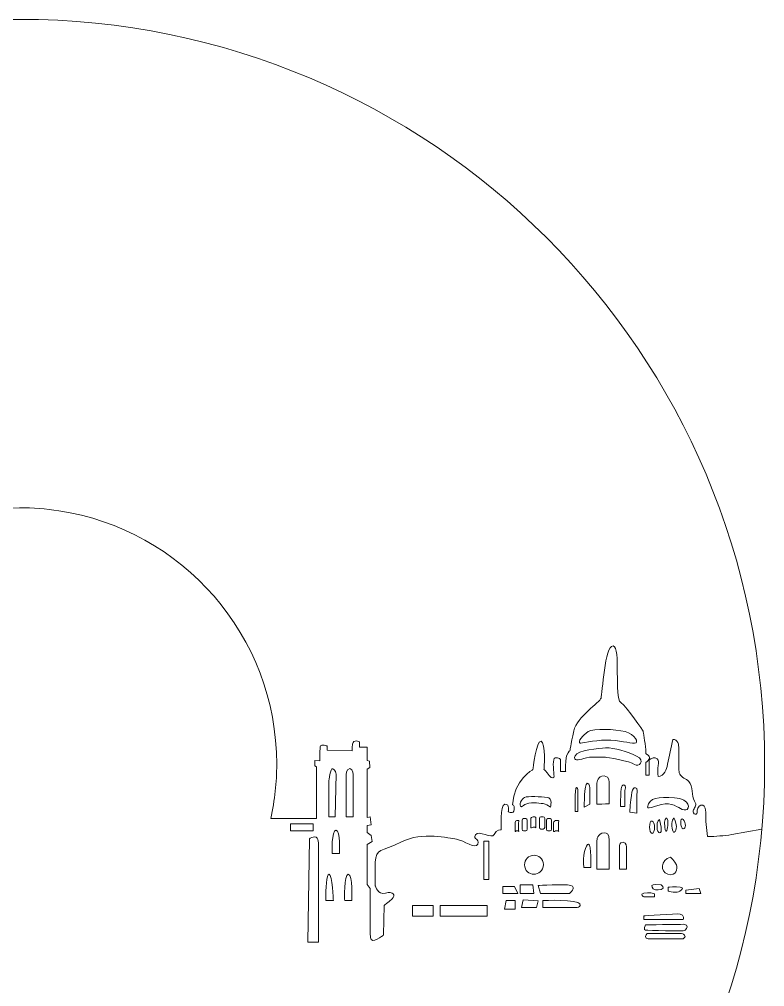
# Model space of a CAD drawing. Header units: millimetres. Extents: x 257 to 559, y -142 to 160.
# Drawn here: x 407.6 to 558.6, y -36.5 to 159.6 of the extents above; entities that cross this region are included whole.
import ezdxf

# ---------------------------------------------------------------- set-up
doc = ezdxf.new("R2010")
doc.units = ezdxf.units.MM
doc.header["$MEASUREMENT"] = 0
doc.layers.add('layer 1', color=7, linetype='Continuous')

msp = doc.modelspace()

# ---------------------------------------------------------------- linework, layer by layer
at = {"layer": 'layer 1', "color": 30, "lineweight": 20}
msp.add_ellipse((407.5945, 8.5706), major_axis=(0, 151.0001), ratio=0.99999934, dxfattribs=at)
at = {"layer": 'layer 1', "color": 250, "lineweight": 20}
msp.add_open_spline([(355.9065, 2.8414), (355.7004, 4.7228), (355.5945, 6.6344), (355.5945, 8.5707), (355.5945, 8.5707), (355.5945, 37.2895), (378.8757, 60.5707), (407.5945, 60.5707), (407.5945, 60.5707), (410.3112, 60.5707), (412.9793, 60.3623), (415.5836, 59.9608)], degree=3, knots=[0, 0, 0, 0, 0.25, 0.25, 0.25, 0.25, 0.5, 0.5, 0.5, 0.5, 1, 1, 1, 1], dxfattribs=at)
at = {"layer": 'layer 1', "color": 250, "lineweight": 9}
for points, knots in [([(551.9616, -5.6855), (550.3075, -5.9382), (548.7203, -6.0726), (547.0411, -6.0796), (547.0411, -6.0796), (546.7836, -4.4565), (546.6531, -2.8129), (546.6566, -1.1686), (546.6566, -1.1686), (546.6601, -0.6045), (546.5755, 0.1045), (546.0392, 0.2739), (546.0392, 0.2739), (545.4889, 0.4503), (544.9738, -0.1777), (544.9421, -0.7562), (544.9421, -0.7562), (544.928, -1.042), (544.9421, -1.4018), (544.6881, -1.5285), (544.6881, -1.5285), (544.427, -1.6558), (544.1166, -1.3736), (544.0954, -1.084), (544.0954, -1.084), (544.0778, -0.795), (544.2436, -0.5269), (544.3953, -0.28), (544.3953, -0.28), (544.5435, -0.0292), (544.6916, 0.2527), (544.6352, 0.5385), (544.6352, 0.5385), (544.5964, 0.729), (544.4729, 0.8877), (544.3741, 1.057), (544.3741, 1.057), (543.6509, 2.2745), (544.1872, 4.0451), (543.2205, 5.0755), (543.2205, 5.0755), (542.6737, 5.6573), (541.7495, 5.8658), (541.3967, 6.5784), (541.3967, 6.5784), (541.2379, 6.9061), (541.2309, 7.2875), (541.2273, 7.6508), (541.2273, 7.6508), (541.2168, 9.0016), (541.2062, 10.3563), (541.1956, 11.7078), (541.1956, 11.7078), (541.1921, 12.1311), (541.185, 12.5721), (541.0051, 12.9527), (541.0051, 12.9527), (540.8217, 13.3372), (540.4124, 13.648), (539.9962, 13.5736), (539.9962, 13.5736), (539.6363, 11.8979), (539.2765, 10.2257), (538.9167, 8.5536), (538.9167, 8.5536), (538.8002, 8.0036), (538.6803, 7.4459), (538.3875, 6.9661), (538.3875, 6.9661), (538.0982, 6.4831), (537.6078, 6.0912), (537.0469, 6.07), (537.0469, 6.07), (536.934, 6.8179), (536.9305, 7.5799), (537.0293, 8.3278), (537.0293, 8.3278), (537.0928, 8.8009), (537.1662, 9.3579), (536.8169, 9.6793), (536.8169, 9.6793), (536.383, 10.074), (535.5497, 9.7777), (535.197, 9.4673), (535.197, 9.4673), (535.197, 9.4673), (535.197, 6.3692), (535.197, 6.3692), (535.197, 6.3692), (535.197, 6.3692), (534.4914, 6.3692), (534.4914, 6.3692), (534.4914, 6.3692), (534.4914, 6.3692), (534.4914, 8.9205), (534.4914, 8.9205), (534.4914, 8.9205), (534.4914, 8.9205), (534.9243, 9.1674), (535.1395, 9.5064), (535.1395, 9.5064), (535.3017, 9.7604), (535.3561, 10.0635), (535.035, 10.3527), (535.035, 10.3527), (534.2801, 11.0336), (534.6597, 10.127), (534.508, 11.5592), (534.508, 11.5592), (534.3598, 12.995), (533.9838, 15.2599), (533.9838, 15.2599), (533.9838, 15.2599), (533.9838, 15.2599), (530.8867, 20.0898), (529.4544, 21.0701), (529.4544, 21.0701), (528.0222, 22.0509), (529.5289, 32.3167), (527.8708, 32.5425), (527.8708, 32.5425), (526.2092, 32.7686), (525.6804, 22.8062), (525.4547, 21.9768), (525.4547, 21.9768), (525.2289, 21.1446), (520.551, 18.202), (519.9443, 15.334), (519.9443, 15.334), (519.341, 12.4659), (519.1152, 11.2597), (519.1152, 11.2597), (519.1152, 11.2597), (519.1152, 11.2597), (518.4344, 10.9786), (518.2862, 9.2429), (518.2862, 9.2429), (518.1345, 7.5072), (518.2862, 7.0747), (518.2862, 7.0747), (518.2862, 7.0747), (518.2862, 7.0747), (517.2053, 7.0747), (517.2053, 7.0747), (517.2053, 7.0747), (517.2053, 7.0747), (517.2053, 9.5978), (517.2053, 9.5978), (517.2053, 9.5978), (517.2053, 9.5978), (516.0842, 10.3527), (515.8584, 9.4461), (515.8584, 9.4461), (515.6326, 8.543), (515.9399, 6.0527), (515.9399, 6.0527), (515.9399, 6.0527), (515.9399, 6.0527), (515.5292, 5.3715), (514.9225, 6.2782), (514.9225, 6.2782), (514.3189, 7.1813), (513.8878, 7.4847), (513.8878, 7.4847), (513.8878, 7.4847), (513.8878, 7.4847), (514.2755, 12.9425), (513.2948, 13.2314), (513.2948, 13.2314), (512.314, 13.5242), (511.6385, 7.4847), (511.6385, 7.4847), (511.6385, 7.4847), (511.6385, 7.4847), (507.7921, 5.3715), (507.4887, 0.3166), (507.4887, 0.3166), (507.4887, 0.3166), (507.9449, 0.542), (507.8673, -0.5904), (507.8673, -0.5904), (507.7932, -1.7225), (506.6615, -1.042), (506.6615, -1.042), (506.6615, -1.042), (506.6615, -1.042), (507.0393, 0.542), (505.981, 0.4644), (505.981, 0.4644), (504.9262, 0.3903), (505.2299, -4.7426), (505.2299, -4.7426), (505.2299, -4.7426), (505.2299, -4.7426), (504.1716, -4.5909), (503.7941, -5.6493), (503.7941, -5.6493), (503.4166, -6.7041), (500.6226, -4.665), (500.0194, -5.7233), (500.0194, -5.7233), (499.4161, -6.7781), (500.926, -6.4007), (500.4745, -7.6103), (500.4745, -7.6103), (500.0194, -8.8172), (497.6805, -6.8558), (496.1706, -6.63), (496.1706, -6.63), (494.6607, -6.4007), (489.2279, -5.0425), (485.0016, -7.1556), (485.0016, -7.1556), (480.7753, -9.2688), (479.8687, -8.3656), (479.717, -11.3075), (479.717, -11.3075), (479.5688, -14.25), (479.717, -16.0633), (479.717, -16.0633), (479.717, -16.0633), (479.717, -16.0633), (480.1721, -18.0243), (481.7561, -17.5728), (481.7561, -17.5728), (483.34, -17.1181), (483.9433, -17.9503), (483.1143, -18.7056), (483.1143, -18.7056), (482.2852, -19.4605), (481.5303, -20.0634), (481.5303, -20.0634), (481.5303, -20.0634), (481.5303, -20.0634), (481.3786, -26.0257), (481.3786, -26.0257), (481.3786, -26.0257), (481.3786, -26.0257), (478.888, -28.1388), (478.7363, -26.5549), (478.7363, -26.5549), (478.5846, -24.9674), (478.6933, -16.5924), (478.6933, -16.5924), (478.6933, -16.5924), (478.6933, -16.5924), (478.047, -15.8375), (478.047, -15.8375), (478.047, -15.8375), (478.047, -15.8375), (478.047, -7.6848), (478.047, -7.6848), (478.047, -7.6848), (478.047, -7.6848), (479.0707, -7.0812), (479.0707, -7.0812), (479.0707, -7.0812), (479.0707, -7.0812), (478.8975, -5.875), (478.8975, -5.875), (478.8975, -5.875), (478.8975, -5.875), (478.047, -5.2718), (478.047, -5.2718), (478.047, -5.2718), (478.047, -5.2718), (478.047, -3.8356), (478.047, -3.8356), (478.047, -3.8356), (478.047, -3.8356), (478.8449, -3.6843), (478.8449, -3.6843), (478.8449, -3.6843), (478.8449, -3.6843), (478.6717, -2.1003), (478.6717, -2.1003), (478.6717, -2.1003), (478.6717, -2.1003), (478.047, -2.2517), (478.047, -2.2517), (478.047, -2.2517), (478.047, -2.2517), (478.047, 7.5591), (478.047, 7.5591), (478.047, 7.5591), (478.047, 7.5591), (478.6192, 7.9362), (478.6192, 7.9362), (478.6192, 7.9362), (478.6192, 7.9362), (478.52, 9.2207), (478.52, 9.2207), (478.52, 9.2207), (478.52, 9.2207), (478.047, 9.2979), (478.047, 9.2979), (478.047, 9.2979), (478.047, 9.2979), (478.047, 12.0143), (478.047, 12.0143), (478.047, 12.0143), (478.047, 12.0143), (476.5413, 12.0037), (476.5413, 12.0037), (476.5413, 12.0037), (476.5413, 12.0037), (476.4817, 13.1083), (476.4817, 13.1083), (476.4817, 13.1083), (476.4817, 13.1083), (475.2297, 13.7398), (475.1238, 12.6246), (475.1238, 12.6246), (475.0145, 11.5067), (474.9961, 11.2668), (474.9961, 11.2668), (474.9961, 11.2668), (474.9961, 11.2668), (469.9331, 11.4534), (469.9331, 11.4534), (469.9331, 11.4534), (469.9331, 11.4534), (469.9331, 12.286), (469.9331, 12.286), (469.9331, 12.286), (469.9331, 12.286), (468.7749, 12.6246), (468.6126, 12.3287), (468.6126, 12.3287), (468.4539, 12.032), (468.4475, 9.2485), (468.4475, 9.2485), (468.4475, 9.2485), (468.4475, 9.2485), (467.4636, 9.3018), (467.4636, 9.3018), (467.4636, 9.3018), (467.4636, 9.3018), (467.4636, 8.229), (467.4636, 8.229), (467.4636, 8.229), (467.4636, 8.229), (467.8164, 8.0597), (467.8164, 8.0597), (467.8164, 8.0597), (467.8164, 8.0597), (467.8164, 3.5159), (467.8164, 3.5159), (467.8164, 3.5159), (467.8164, 3.5159), (467.8164, -2.4503), (467.8164, -2.4503), (467.8164, -2.4503), (467.8164, -2.4503), (458.5574, -2.4503), (458.5574, -2.4503), (458.5574, -2.4503), (459.33, 1.4303), (459.7392, 4.7697), (459.7392, 8.5726), (459.7392, 8.5726), (459.7392, 34.6248), (440.58, 56.1812), (415.5836, 59.9608)], [0, 0, 0, 0, 0.01086957, 0.01086957, 0.01086957, 0.01086957, 0.02173913, 0.02173913, 0.02173913, 0.02173913, 0.0326087, 0.0326087, 0.0326087, 0.0326087, 0.04347826, 0.04347826, 0.04347826, 0.04347826, 0.05434783, 0.05434783, 0.05434783, 0.05434783, 0.06521739, 0.06521739, 0.06521739, 0.06521739, 0.07608696, 0.07608696, 0.07608696, 0.07608696, 0.08695652, 0.08695652, 0.08695652, 0.08695652, 0.09782609, 0.09782609, 0.09782609, 0.09782609, 0.10869565, 0.10869565, 0.10869565, 0.10869565, 0.11956522, 0.11956522, 0.11956522, 0.11956522, 0.13043478, 0.13043478, 0.13043478, 0.13043478, 0.14130435, 0.14130435, 0.14130435, 0.14130435, 0.15217391, 0.15217391, 0.15217391, 0.15217391, 0.16304348, 0.16304348, 0.16304348, 0.16304348, 0.17391304, 0.17391304, 0.17391304, 0.17391304, 0.18478261, 0.18478261, 0.18478261, 0.18478261, 0.19565217, 0.19565217, 0.19565217, 0.19565217, 0.20652174, 0.20652174, 0.20652174, 0.20652174, 0.2173913, 0.2173913, 0.2173913, 0.2173913, 0.22826087, 0.22826087, 0.22826087, 0.22826087, 0.23913043, 0.23913043, 0.23913043, 0.23913043, 0.25, 0.25, 0.25, 0.25, 0.26086957, 0.26086957, 0.26086957, 0.26086957, 0.27173913, 0.27173913, 0.27173913, 0.27173913, 0.2826087, 0.2826087, 0.2826087, 0.2826087, 0.29347826, 0.29347826, 0.29347826, 0.29347826, 0.30434783, 0.30434783, 0.30434783, 0.30434783, 0.31521739, 0.31521739, 0.31521739, 0.31521739, 0.32608696, 0.32608696, 0.32608696, 0.32608696, 0.33695652, 0.33695652, 0.33695652, 0.33695652, 0.34782609, 0.34782609, 0.34782609, 0.34782609, 0.35869565, 0.35869565, 0.35869565, 0.35869565, 0.36956522, 0.36956522, 0.36956522, 0.36956522, 0.38043478, 0.38043478, 0.38043478, 0.38043478, 0.39130435, 0.39130435, 0.39130435, 0.39130435, 0.40217391, 0.40217391, 0.40217391, 0.40217391, 0.41304348, 0.41304348, 0.41304348, 0.41304348, 0.42391304, 0.42391304, 0.42391304, 0.42391304, 0.43478261, 0.43478261, 0.43478261, 0.43478261, 0.44565217, 0.44565217, 0.44565217, 0.44565217, 0.45652174, 0.45652174, 0.45652174, 0.45652174, 0.4673913, 0.4673913, 0.4673913, 0.4673913, 0.47826087, 0.47826087, 0.47826087, 0.47826087, 0.48913043, 0.48913043, 0.48913043, 0.48913043, 0.5, 0.5, 0.5, 0.5, 0.51086957, 0.51086957, 0.51086957, 0.51086957, 0.52173913, 0.52173913, 0.52173913, 0.52173913, 0.5326087, 0.5326087, 0.5326087, 0.5326087, 0.54347826, 0.54347826, 0.54347826, 0.54347826, 0.55434783, 0.55434783, 0.55434783, 0.55434783, 0.56521739, 0.56521739, 0.56521739, 0.56521739, 0.57608696, 0.57608696, 0.57608696, 0.57608696, 0.58695652, 0.58695652, 0.58695652, 0.58695652, 0.59782609, 0.59782609, 0.59782609, 0.59782609, 0.60869565, 0.60869565, 0.60869565, 0.60869565, 0.61956522, 0.61956522, 0.61956522, 0.61956522, 0.63043478, 0.63043478, 0.63043478, 0.63043478, 0.64130435, 0.64130435, 0.64130435, 0.64130435, 0.65217391, 0.65217391, 0.65217391, 0.65217391, 0.66304348, 0.66304348, 0.66304348, 0.66304348, 0.67391304, 0.67391304, 0.67391304, 0.67391304, 0.68478261, 0.68478261, 0.68478261, 0.68478261, 0.69565217, 0.69565217, 0.69565217, 0.69565217, 0.70652174, 0.70652174, 0.70652174, 0.70652174, 0.7173913, 0.7173913, 0.7173913, 0.7173913, 0.72826087, 0.72826087, 0.72826087, 0.72826087, 0.73913043, 0.73913043, 0.73913043, 0.73913043, 0.75, 0.75, 0.75, 0.75, 0.76086957, 0.76086957, 0.76086957, 0.76086957, 0.77173913, 0.77173913, 0.77173913, 0.77173913, 0.7826087, 0.7826087, 0.7826087, 0.7826087, 0.79347826, 0.79347826, 0.79347826, 0.79347826, 0.80434783, 0.80434783, 0.80434783, 0.80434783, 0.81521739, 0.81521739, 0.81521739, 0.81521739, 0.82608696, 0.82608696, 0.82608696, 0.82608696, 0.83695652, 0.83695652, 0.83695652, 0.83695652, 0.84782609, 0.84782609, 0.84782609, 0.84782609, 0.85869565, 0.85869565, 0.85869565, 0.85869565, 0.86956522, 0.86956522, 0.86956522, 0.86956522, 0.88043478, 0.88043478, 0.88043478, 0.88043478, 0.89130435, 0.89130435, 0.89130435, 0.89130435, 0.90217391, 0.90217391, 0.90217391, 0.90217391, 0.91304348, 0.91304348, 0.91304348, 0.91304348, 0.92391304, 0.92391304, 0.92391304, 0.92391304, 0.93478261, 0.93478261, 0.93478261, 0.93478261, 0.94565217, 0.94565217, 0.94565217, 0.94565217, 0.95652174, 0.95652174, 0.95652174, 0.95652174, 0.9673913, 0.9673913, 0.9673913, 0.9673913, 0.97826087, 0.97826087, 0.97826087, 0.97826087, 1, 1, 1, 1]), ([(522.8512, 15.1752), (523.9695, 15.8808), (528.3192, 15.7044), (530.3195, 15.1752), (530.3195, 15.1752), (532.3162, 14.646), (533.2581, 12.8822), (532.2597, 12.8222), (532.2597, 12.8222), (531.2578, 12.7626), (529.0847, 13.5277), (526.4953, 13.4681), (526.4953, 13.4681), (523.9095, 13.4113), (521.2037, 12.8222), (521.2037, 12.8222), (521.2037, 12.8222), (520.6181, 13.1153), (521.7328, 14.4697), (522.8512, 15.1752)], [0, 0, 0, 0, 0.16666667, 0.16666667, 0.16666667, 0.16666667, 0.33333333, 0.33333333, 0.33333333, 0.33333333, 0.5, 0.5, 0.5, 0.5, 0.66666667, 0.66666667, 0.66666667, 0.66666667, 1, 1, 1, 1]), ([(532.2597, 8.5187), (531.4342, 9.2172), (526.3789, 10), (526.3789, 10), (526.3789, 10), (526.3789, 10), (523.0875, 10.1764), (521.9692, 9.764), (521.9692, 9.764), (520.8509, 9.3544), (519.7361, 9.178), (520.2053, 10.2931), (520.2053, 10.2931), (520.6745, 11.4111), (525.0278, 11.8062), (526.3789, 11.8806), (526.3789, 11.8806), (528.1499, 11.979), (530.7887, 11.1183), (532.6619, 10.2049), (532.6619, 10.2049), (534.5352, 9.2874), (533.0817, 7.8237), (532.2597, 8.5187)], [0, 0, 0, 0, 0.14285714, 0.14285714, 0.14285714, 0.14285714, 0.28571429, 0.28571429, 0.28571429, 0.28571429, 0.42857143, 0.42857143, 0.42857143, 0.42857143, 0.57142857, 0.57142857, 0.57142857, 0.57142857, 0.71428571, 0.71428571, 0.71428571, 0.71428571, 1, 1, 1, 1]), ([(470.2859, 5.1493), (470.2859, 5.1493), (470.597, 7.8833), (471.0803, 7.6646), (471.0803, 7.6646), (471.5636, 7.4423), (471.7862, 6.6394), (471.7862, 6.6394), (471.7862, 6.6394), (471.7862, 6.6394), (471.6102, -2.0975), (471.6102, -2.0975), (471.6102, -2.0975), (471.6102, -2.0975), (470.2859, -2.0975), (470.2859, -2.0975), (470.2859, -2.0975), (470.2859, -2.0975), (470.2859, 5.1493), (470.2859, 5.1493)], [0, 0, 0, 0, 0.16666667, 0.16666667, 0.16666667, 0.16666667, 0.33333333, 0.33333333, 0.33333333, 0.33333333, 0.5, 0.5, 0.5, 0.5, 0.66666667, 0.66666667, 0.66666667, 0.66666667, 1, 1, 1, 1]), ([(474.5192, 7.6752), (475.3341, 7.6752), (475.2247, 6.2958), (475.2247, 6.2958), (475.2247, 6.2958), (475.2247, 6.2958), (475.2247, -2.0975), (475.2247, -2.0975), (475.2247, -2.0975), (475.2247, -2.0975), (473.8136, -2.0975), (473.8136, -2.0975), (473.8136, -2.0975), (473.8136, -2.0975), (473.8136, 6.2958), (473.8136, 6.2958), (473.8136, 6.2958), (473.8136, 6.2958), (473.7043, 7.6752), (474.5192, 7.6752)], [0, 0, 0, 0, 0.16666667, 0.16666667, 0.16666667, 0.16666667, 0.33333333, 0.33333333, 0.33333333, 0.33333333, 0.5, 0.5, 0.5, 0.5, 0.66666667, 0.66666667, 0.66666667, 0.66666667, 1, 1, 1, 1]), ([(527.0831, 4.7083), (527.0831, 4.7083), (527.0831, 0.5706), (527.0831, 0.5706), (527.0831, 0.5706), (527.0831, 0.5706), (526.0247, 0.4573), (524.6136, 0.5035), (524.6136, 0.5035), (524.6136, 0.5035), (524.6136, 4.4758), (524.6136, 4.4758), (524.6136, 4.4758), (524.6136, 5.0329), (524.7971, 6.1935), (526.053, 6.1935), (526.053, 6.1935), (527.3053, 6.1935), (527.0831, 4.7083), (527.0831, 4.7083)], [0, 0, 0, 0, 0.16666667, 0.16666667, 0.16666667, 0.16666667, 0.33333333, 0.33333333, 0.33333333, 0.33333333, 0.5, 0.5, 0.5, 0.5, 0.66666667, 0.66666667, 0.66666667, 0.66666667, 1, 1, 1, 1]), ([(523.2025, 0.493), (523.2025, 0.493), (522.032, -0.1389), (522.032, -0.1389), (522.032, -0.1389), (522.032, -0.1389), (522.0528, 4.7048), (522.6173, 4.7048), (522.6173, 4.7048), (523.1817, 4.7048), (523.2025, 3.65), (523.2025, 3.65), (523.2025, 3.65), (523.2025, 3.65), (523.2025, 0.493), (523.2025, 0.493)], [0, 0, 0, 0, 0.2, 0.2, 0.2, 0.2, 0.4, 0.4, 0.4, 0.4, 0.6, 0.6, 0.6, 0.6, 1, 1, 1, 1]), ([(529.3775, 0.0192), (529.4693, 3.547), (529.4791, 4.371), (530.0824, 4.371), (530.0824, 4.371), (530.6856, 4.371), (530.2581, 3.2972), (530.2581, 3.2972), (530.2581, 3.2972), (530.2581, 3.2972), (530.2581, 0.0192), (530.2581, 0.0192), (530.2581, 0.0192), (530.2581, 0.0192), (529.3775, 0.0192), (529.3775, 0.0192)], [0, 0, 0, 0, 0.2, 0.2, 0.2, 0.2, 0.4, 0.4, 0.4, 0.4, 0.6, 0.6, 0.6, 0.6, 1, 1, 1, 1]), ([(509.9536, 1.8508), (510.5463, 2.1507), (513.305, 1.9672), (514.515, 1.8508), (514.515, 1.8508), (515.7215, 1.7347), (515.21, -0.1389), (515.21, -0.1389), (515.21, -0.1389), (514.1905, 0.7325), (513.3544, 0.6196), (511.8621, 0.7575), (511.8621, 0.7575), (510.3699, 0.8983), (509.3292, -0.0542), (509.3292, -0.0542), (509.3292, -0.0542), (508.6483, 0.2492), (509.3574, 1.5478), (509.9536, 1.8508)], [0, 0, 0, 0, 0.16666667, 0.16666667, 0.16666667, 0.16666667, 0.33333333, 0.33333333, 0.33333333, 0.33333333, 0.5, 0.5, 0.5, 0.5, 0.66666667, 0.66666667, 0.66666667, 0.66666667, 1, 1, 1, 1]), ([(520.2053, -1.0392), (520.2053, -1.0392), (520.0494, 3.8137), (520.4692, 3.8525), (520.4692, 3.8525), (520.889, 3.8913), (520.7331, 2.9444), (520.7331, 2.9444), (520.7331, 2.9444), (520.7331, 2.9444), (520.7331, -1.0392), (520.7331, -1.0392), (520.7331, -1.0392), (520.7331, -1.0392), (520.2053, -1.0392), (520.2053, -1.0392)], [0, 0, 0, 0, 0.2, 0.2, 0.2, 0.2, 0.4, 0.4, 0.4, 0.4, 0.6, 0.6, 0.6, 0.6, 1, 1, 1, 1]), ([(532.7275, 2.5916), (532.7275, 2.5916), (532.7275, -1.3313), (532.7275, -1.3313), (532.7275, -1.3313), (532.7275, -1.3313), (531.2783, -1.1549), (531.2783, -1.1549), (531.2783, -1.1549), (531.5429, 3.0185), (531.8071, 3.8158), (532.3963, 3.8158), (532.3963, 3.8158), (532.9854, 3.8158), (532.7275, 2.5916), (532.7275, 2.5916)], [0, 0, 0, 0, 0.2, 0.2, 0.2, 0.2, 0.4, 0.4, 0.4, 0.4, 0.6, 0.6, 0.6, 0.6, 1, 1, 1, 1]), ([(540.3137, 1.7697), (543.6051, 1.5333), (543.5486, -0.5834), (542.6067, -0.6998), (542.6067, -0.6998), (541.6648, -0.8194), (540.9028, 0.3585), (539.1389, 0.5349), (539.1389, 0.5349), (537.375, 0.7113), (534.6974, -0.8091), (534.8456, -0.1138), (534.8456, -0.1138), (535.2583, 1.8265), (537.0222, 2.0028), (540.3137, 1.7697)], [0, 0, 0, 0, 0.2, 0.2, 0.2, 0.2, 0.4, 0.4, 0.4, 0.4, 0.6, 0.6, 0.6, 0.6, 1, 1, 1, 1]), ([(542.0775, -4.5235), (541.4884, -4.5235), (541.3861, -1.9486), (542.0775, -2.6401), (542.0775, -2.6401), (542.7231, -3.2888), (542.6667, -4.5235), (542.0775, -4.5235)], [0, 0, 0, 0, 0.33333333, 0.33333333, 0.33333333, 0.33333333, 1, 1, 1, 1]), ([(462.5247, -3.5086), (462.5247, -3.5086), (467.1109, -3.5086), (467.1109, -3.5086), (467.1109, -3.5086), (467.1109, -3.5086), (467.1109, -4.9197), (467.1109, -4.9197), (467.1109, -4.9197), (467.1109, -4.9197), (462.5247, -4.9197), (462.5247, -4.9197), (462.5247, -4.9197), (462.5247, -4.9197), (462.5247, -3.5086), (462.5247, -3.5086)], [0, 0, 0, 0, 0.2, 0.2, 0.2, 0.2, 0.4, 0.4, 0.4, 0.4, 0.6, 0.6, 0.6, 0.6, 1, 1, 1, 1]), ([(508.7386, -5.0213), (508.7386, -5.1871), (508.9164, -4.9197), (508.7506, -4.9197), (508.7506, -4.9197), (508.7506, -4.9197), (508.359, -4.9197), (508.359, -4.9197), (508.359, -4.9197), (508.1932, -4.9197), (508.0331, -5.1871), (508.0331, -5.0213), (508.0331, -5.0213), (508.0331, -5.0213), (508.0331, -3.2257), (508.0331, -3.2257), (508.0331, -3.2257), (508.0331, -3.0634), (508.1932, -2.803), (508.359, -2.803), (508.359, -2.803), (508.359, -2.803), (508.7506, -2.803), (508.7506, -2.803), (508.7506, -2.803), (508.9164, -2.803), (508.7386, -3.0634), (508.7386, -3.2257), (508.7386, -3.2257), (508.7386, -3.2257), (508.7386, -5.0213), (508.7386, -5.0213)], [0, 0, 0, 0, 0.11111111, 0.11111111, 0.11111111, 0.11111111, 0.22222222, 0.22222222, 0.22222222, 0.22222222, 0.33333333, 0.33333333, 0.33333333, 0.33333333, 0.44444444, 0.44444444, 0.44444444, 0.44444444, 0.55555556, 0.55555556, 0.55555556, 0.55555556, 0.66666667, 0.66666667, 0.66666667, 0.66666667, 0.77777778, 0.77777778, 0.77777778, 0.77777778, 1, 1, 1, 1]), ([(510.5025, -4.6199), (510.5025, -4.7853), (510.3681, -4.9197), (510.2027, -4.9197), (510.2027, -4.9197), (510.2027, -4.9197), (509.744, -4.9197), (509.744, -4.9197), (509.744, -4.9197), (509.5786, -4.9197), (509.4442, -4.7853), (509.4442, -4.6199), (509.4442, -4.6199), (509.4442, -4.6199), (509.4442, -2.7501), (509.4442, -2.7501), (509.4442, -2.7501), (509.4442, -2.5847), (509.5786, -2.4503), (509.744, -2.4503), (509.744, -2.4503), (509.744, -2.4503), (510.2027, -2.4503), (510.2027, -2.4503), (510.2027, -2.4503), (510.3681, -2.4503), (510.5025, -2.5847), (510.5025, -2.7501), (510.5025, -2.7501), (510.5025, -2.7501), (510.5025, -4.6199), (510.5025, -4.6199)], [0, 0, 0, 0, 0.11111111, 0.11111111, 0.11111111, 0.11111111, 0.22222222, 0.22222222, 0.22222222, 0.22222222, 0.33333333, 0.33333333, 0.33333333, 0.33333333, 0.44444444, 0.44444444, 0.44444444, 0.44444444, 0.55555556, 0.55555556, 0.55555556, 0.55555556, 0.66666667, 0.66666667, 0.66666667, 0.66666667, 0.77777778, 0.77777778, 0.77777778, 0.77777778, 1, 1, 1, 1]), ([(511.2081, -4.2695), (511.2081, -4.2695), (511.2081, -2.4778), (511.2081, -2.4778), (511.2081, -2.4778), (511.2081, -2.3116), (511.4988, -2.0975), (511.6646, -2.0975), (511.6646, -2.0975), (511.6646, -2.0975), (512.0597, -2.0975), (512.0597, -2.0975), (512.0597, -2.0975), (512.222, -2.0975), (512.2664, -2.3116), (512.2664, -2.4778), (512.2664, -2.4778), (512.2664, -2.4778), (512.2664, -4.2695), (512.2664, -4.2695), (512.2664, -4.2695), (512.2664, -4.4353), (512.222, -4.2142), (512.0597, -4.2142), (512.0597, -4.2142), (512.0597, -4.2142), (511.6646, -4.2142), (511.6646, -4.2142), (511.6646, -4.2142), (511.4988, -4.2142), (511.2081, -4.4353), (511.2081, -4.2695)], [0, 0, 0, 0, 0.11111111, 0.11111111, 0.11111111, 0.11111111, 0.22222222, 0.22222222, 0.22222222, 0.22222222, 0.33333333, 0.33333333, 0.33333333, 0.33333333, 0.44444444, 0.44444444, 0.44444444, 0.44444444, 0.55555556, 0.55555556, 0.55555556, 0.55555556, 0.66666667, 0.66666667, 0.66666667, 0.66666667, 0.77777778, 0.77777778, 0.77777778, 0.77777778, 1, 1, 1, 1]), ([(514.0303, -4.2671), (514.0303, -4.4325), (513.8959, -4.5669), (513.7304, -4.5669), (513.7304, -4.5669), (513.7304, -4.5669), (513.2718, -4.5669), (513.2718, -4.5669), (513.2718, -4.5669), (513.1064, -4.5669), (512.972, -4.4325), (512.972, -4.2671), (512.972, -4.2671), (512.972, -4.2671), (512.972, -2.3974), (512.972, -2.3974), (512.972, -2.3974), (512.972, -2.2319), (513.1064, -2.0975), (513.2718, -2.0975), (513.2718, -2.0975), (513.2718, -2.0975), (513.7304, -2.0975), (513.7304, -2.0975), (513.7304, -2.0975), (513.8959, -2.0975), (514.0303, -2.2319), (514.0303, -2.3974), (514.0303, -2.3974), (514.0303, -2.3974), (514.0303, -4.2671), (514.0303, -4.2671)], [0, 0, 0, 0, 0.11111111, 0.11111111, 0.11111111, 0.11111111, 0.22222222, 0.22222222, 0.22222222, 0.22222222, 0.33333333, 0.33333333, 0.33333333, 0.33333333, 0.44444444, 0.44444444, 0.44444444, 0.44444444, 0.55555556, 0.55555556, 0.55555556, 0.55555556, 0.66666667, 0.66666667, 0.66666667, 0.66666667, 0.77777778, 0.77777778, 0.77777778, 0.77777778, 1, 1, 1, 1]), ([(515.4414, -4.6199), (515.4414, -4.7853), (515.307, -4.9197), (515.1415, -4.9197), (515.1415, -4.9197), (515.1415, -4.9197), (514.6829, -4.9197), (514.6829, -4.9197), (514.6829, -4.9197), (514.5175, -4.9197), (514.3831, -4.7853), (514.3831, -4.6199), (514.3831, -4.6199), (514.3831, -4.6199), (514.3831, -2.7501), (514.3831, -2.7501), (514.3831, -2.7501), (514.3831, -2.5847), (514.5175, -2.4503), (514.6829, -2.4503), (514.6829, -2.4503), (514.6829, -2.4503), (515.1415, -2.4503), (515.1415, -2.4503), (515.1415, -2.4503), (515.307, -2.4503), (515.4414, -2.5847), (515.4414, -2.7501), (515.4414, -2.7501), (515.4414, -2.7501), (515.4414, -4.6199), (515.4414, -4.6199)], [0, 0, 0, 0, 0.11111111, 0.11111111, 0.11111111, 0.11111111, 0.22222222, 0.22222222, 0.22222222, 0.22222222, 0.33333333, 0.33333333, 0.33333333, 0.33333333, 0.44444444, 0.44444444, 0.44444444, 0.44444444, 0.55555556, 0.55555556, 0.55555556, 0.55555556, 0.66666667, 0.66666667, 0.66666667, 0.66666667, 0.77777778, 0.77777778, 0.77777778, 0.77777778, 1, 1, 1, 1]), ([(515.7942, -3.2257), (515.7942, -3.0634), (516.2295, -2.803), (516.3953, -2.803), (516.3953, -2.803), (516.3953, -2.803), (516.7869, -2.803), (516.7869, -2.803), (516.7869, -2.803), (516.9527, -2.803), (516.8525, -3.0634), (516.8525, -3.2257), (516.8525, -3.2257), (516.8525, -3.2257), (516.8525, -5.0213), (516.8525, -5.0213), (516.8525, -5.0213), (516.8525, -5.1871), (516.9527, -4.9197), (516.7869, -4.9197), (516.7869, -4.9197), (516.7869, -4.9197), (516.3953, -4.9197), (516.3953, -4.9197), (516.3953, -4.9197), (516.2295, -4.9197), (515.7942, -5.1871), (515.7942, -5.0213), (515.7942, -5.0213), (515.7942, -5.0213), (515.7942, -3.2257), (515.7942, -3.2257)], [0, 0, 0, 0, 0.11111111, 0.11111111, 0.11111111, 0.11111111, 0.22222222, 0.22222222, 0.22222222, 0.22222222, 0.33333333, 0.33333333, 0.33333333, 0.33333333, 0.44444444, 0.44444444, 0.44444444, 0.44444444, 0.55555556, 0.55555556, 0.55555556, 0.55555556, 0.66666667, 0.66666667, 0.66666667, 0.66666667, 0.77777778, 0.77777778, 0.77777778, 0.77777778, 1, 1, 1, 1]), ([(535.7875, -2.936), (536.4931, -3.1124), (536.4331, -5.4055), (535.7875, -5.4623), (535.7875, -5.4623), (535.1384, -5.5223), (535.089, -2.7597), (535.7875, -2.936)], [0, 0, 0, 0, 0.33333333, 0.33333333, 0.33333333, 0.33333333, 1, 1, 1, 1]), ([(537.315, -2.6401), (537.315, -2.6401), (537.6078, -4.1958), (537.6078, -4.1958), (537.6078, -4.1958), (537.9042, -5.7512), (536.8458, -5.6387), (536.7859, -4.1958), (536.7859, -4.1958), (536.7259, -2.7526), (537.315, -2.6401), (537.315, -2.6401)], [0, 0, 0, 0, 0.25, 0.25, 0.25, 0.25, 0.5, 0.5, 0.5, 0.5, 1, 1, 1, 1]), ([(538.7262, -2.3473), (538.7262, -2.3473), (539.019, -2.4069), (539.0013, -3.4652), (539.0013, -3.4652), (538.9837, -4.5235), (538.6097, -5.9347), (538.3734, -4.1958), (538.3734, -4.1958), (538.137, -2.4566), (538.7262, -2.3473), (538.7262, -2.3473)], [0, 0, 0, 0, 0.25, 0.25, 0.25, 0.25, 0.5, 0.5, 0.5, 0.5, 1, 1, 1, 1]), ([(540.2537, -2.3473), (540.2537, -2.3473), (540.4301, -2.7597), (540.6664, -3.6808), (540.6664, -3.6808), (540.9028, -4.6015), (540.1373, -6.1678), (539.8445, -4.4639), (539.8445, -4.4639), (539.5481, -2.7597), (540.2537, -2.3473), (540.2537, -2.3473)], [0, 0, 0, 0, 0.25, 0.25, 0.25, 0.25, 0.5, 0.5, 0.5, 0.5, 1, 1, 1, 1]), ([(472.4463, -9.5058), (472.4463, -9.5058), (470.9928, -9.5058), (470.9928, -9.5058), (470.9928, -9.5058), (470.9928, -9.5058), (470.7741, -4.7398), (471.7407, -4.7927), (471.7407, -4.7927), (472.7144, -4.8456), (472.4463, -9.5058), (472.4463, -9.5058)], [0, 0, 0, 0, 0.25, 0.25, 0.25, 0.25, 0.5, 0.5, 0.5, 0.5, 1, 1, 1, 1]), ([(527.0831, -12.6808), (527.0831, -12.6808), (524.6136, -12.6808), (524.6136, -12.6808), (524.6136, -12.6808), (524.6136, -12.6808), (524.6136, -6.9334), (524.6136, -6.9334), (524.6136, -6.9334), (524.6136, -6.9334), (524.6313, -5.3459), (526.0847, -5.3459), (526.0847, -5.3459), (526.5962, -5.3459), (527.0831, -5.4196), (527.0831, -6.9048), (527.0831, -6.9048), (527.0831, -6.9048), (527.0831, -12.6808), (527.0831, -12.6808)], [0, 0, 0, 0, 0.16666667, 0.16666667, 0.16666667, 0.16666667, 0.33333333, 0.33333333, 0.33333333, 0.33333333, 0.5, 0.5, 0.5, 0.5, 0.66666667, 0.66666667, 0.66666667, 0.66666667, 1, 1, 1, 1]), ([(468.1692, -7.9035), (468.1692, -7.9035), (468.1692, -27.4975), (468.1692, -27.4975), (468.1692, -27.4975), (468.1692, -27.4975), (466.0116, -27.4975), (466.0116, -27.4975), (466.0116, -27.4975), (466.0116, -27.4975), (466.3644, -6.6321), (466.3644, -6.6321), (466.3644, -6.6321), (466.3644, -6.6321), (466.406, -6.2077), (467.4079, -6.1654), (467.4079, -6.1654), (468.4133, -6.123), (468.1692, -7.9035), (468.1692, -7.9035)], [0, 0, 0, 0, 0.16666667, 0.16666667, 0.16666667, 0.16666667, 0.33333333, 0.33333333, 0.33333333, 0.33333333, 0.5, 0.5, 0.5, 0.5, 0.66666667, 0.66666667, 0.66666667, 0.66666667, 1, 1, 1, 1]), ([(502.7414, -14.7975), (502.7414, -14.7975), (501.6831, -14.7975), (501.6831, -14.7975), (501.6831, -14.7975), (501.6831, -14.7975), (501.6831, -7.0364), (501.6831, -7.0364), (501.6831, -7.0364), (501.6831, -7.0364), (502.7414, -7.0364), (502.7414, -7.0364), (502.7414, -7.0364), (502.7414, -7.0364), (502.7414, -14.7975), (502.7414, -14.7975)], [0, 0, 0, 0, 0.2, 0.2, 0.2, 0.2, 0.4, 0.4, 0.4, 0.4, 0.6, 0.6, 0.6, 0.6, 1, 1, 1, 1]), ([(523.3803, -12.328), (523.3803, -12.328), (521.9692, -12.328), (521.9692, -12.328), (521.9692, -12.328), (521.62, -10.2114), (522.3643, -7.5303), (522.9217, -7.622), (522.9217, -7.622), (523.4791, -7.7172), (523.3803, -12.328), (523.3803, -12.328)], [0, 0, 0, 0, 0.25, 0.25, 0.25, 0.25, 0.5, 0.5, 0.5, 0.5, 1, 1, 1, 1]), ([(530.6109, -8.3445), (530.6109, -8.3445), (530.6109, -12.6808), (530.6109, -12.6808), (530.6109, -12.6808), (530.6109, -12.6808), (529.1997, -12.6808), (529.1997, -12.6808), (529.1997, -12.6808), (529.1997, -12.6808), (529.1997, -7.9917), (529.1997, -7.9917), (529.1997, -7.9917), (529.1997, -7.9917), (529.1186, -7.2262), (529.9053, -7.2262), (529.9053, -7.2262), (530.692, -7.2262), (530.6109, -8.3445), (530.6109, -8.3445)], [0, 0, 0, 0, 0.16666667, 0.16666667, 0.16666667, 0.16666667, 0.33333333, 0.33333333, 0.33333333, 0.33333333, 0.5, 0.5, 0.5, 0.5, 0.66666667, 0.66666667, 0.66666667, 0.66666667, 1, 1, 1, 1]), ([(511.8268, -13.7243), (510.9167, -13.7243), (509.9536, -12.9902), (509.9536, -11.8507), (509.9536, -11.8507), (509.9536, -10.7113), (510.6803, -9.8896), (511.915, -9.8896), (511.915, -9.8896), (512.6806, -9.8896), (513.7707, -10.5208), (513.7707, -11.7805), (513.7707, -11.7805), (513.7707, -13.04), (512.737, -13.7243), (511.8268, -13.7243)], [0, 0, 0, 0, 0.2, 0.2, 0.2, 0.2, 0.4, 0.4, 0.4, 0.4, 0.6, 0.6, 0.6, 0.6, 1, 1, 1, 1]), ([(539.4917, -10.2848), (539.4917, -10.2848), (540.4301, -11.0499), (540.7123, -11.8052), (540.7123, -11.8052), (540.991, -12.5633), (540.7264, -14.2249), (539.0013, -13.7243), (539.0013, -13.7243), (537.2798, -13.2234), (537.5514, -10.8139), (539.4917, -10.2848)], [0, 0, 0, 0, 0.25, 0.25, 0.25, 0.25, 0.5, 0.5, 0.5, 0.5, 1, 1, 1, 1]), ([(470.3755, -13.7392), (470.9575, -13.7392), (471.2115, -19.0308), (471.2115, -19.0308), (471.2115, -19.0308), (471.2115, -19.0308), (469.7158, -19.0308), (469.7158, -19.0308), (469.7158, -19.0308), (469.6699, -16.5614), (469.7934, -13.7392), (470.3755, -13.7392)], [0, 0, 0, 0, 0.25, 0.25, 0.25, 0.25, 0.5, 0.5, 0.5, 0.5, 1, 1, 1, 1]), ([(474.2348, -13.7392), (475.1838, -13.7392), (474.9616, -19.0308), (474.9616, -19.0308), (474.9616, -19.0308), (474.9616, -19.0308), (473.5046, -19.0308), (473.5046, -19.0308), (473.5046, -19.0308), (473.5046, -19.0308), (473.2859, -13.7392), (474.2348, -13.7392)], [0, 0, 0, 0, 0.25, 0.25, 0.25, 0.25, 0.5, 0.5, 0.5, 0.5, 1, 1, 1, 1]), ([(512.737, -16.0089), (512.737, -16.0089), (518.0287, -15.6378), (519.3234, -15.9906), (519.3234, -15.9906), (520.6181, -16.3434), (519.0306, -17.6197), (519.0306, -17.6197), (519.0306, -17.6197), (519.0306, -17.6197), (513.1498, -17.6197), (513.1498, -17.6197), (513.1498, -17.6197), (513.1498, -17.6197), (512.737, -16.0089), (512.737, -16.0089)], [0, 0, 0, 0, 0.2, 0.2, 0.2, 0.2, 0.4, 0.4, 0.4, 0.4, 0.6, 0.6, 0.6, 0.6, 1, 1, 1, 1]), ([(505.5636, -17.6197), (505.5636, -17.6197), (505.5636, -16.2086), (505.5636, -16.2086), (505.5636, -16.2086), (505.5636, -16.2086), (507.9181, -16.2086), (507.9181, -16.2086), (507.9181, -16.2086), (507.9181, -16.2086), (508.5637, -17.6197), (508.5637, -17.6197), (508.5637, -17.6197), (508.5637, -17.6197), (505.5636, -17.6197), (505.5636, -17.6197)], [0, 0, 0, 0, 0.2, 0.2, 0.2, 0.2, 0.4, 0.4, 0.4, 0.4, 0.6, 0.6, 0.6, 0.6, 1, 1, 1, 1]), ([(511.6222, -15.8558), (511.6222, -15.8558), (511.8621, -17.6197), (511.8621, -17.6197), (511.8621, -17.6197), (511.8621, -17.6197), (509.0914, -17.6197), (509.0914, -17.6197), (509.0914, -17.6197), (509.0914, -17.6197), (509.0914, -15.8558), (509.0914, -15.8558), (509.0914, -15.8558), (509.0914, -15.8558), (511.6222, -15.8558), (511.6222, -15.8558)], [0, 0, 0, 0, 0.2, 0.2, 0.2, 0.2, 0.4, 0.4, 0.4, 0.4, 0.6, 0.6, 0.6, 0.6, 1, 1, 1, 1]), ([(534.1217, -17.5382), (535.1201, -17.3019), (536.2553, -17.6931), (536.2553, -17.6931), (536.2553, -17.6931), (536.2553, -17.6931), (536.2553, -18.3253), (536.2553, -18.3253), (536.2553, -18.3253), (536.2553, -18.3253), (534.14, -18.3253), (534.14, -18.3253), (534.14, -18.3253), (534.14, -18.3253), (533.1233, -17.7746), (534.1217, -17.5382)], [0, 0, 0, 0, 0.2, 0.2, 0.2, 0.2, 0.4, 0.4, 0.4, 0.4, 0.6, 0.6, 0.6, 0.6, 1, 1, 1, 1]), ([(537.6608, -15.8904), (537.6608, -15.8904), (538.4898, -16.518), (537.6608, -16.7896), (537.6608, -16.7896), (536.8317, -17.0648), (535.9639, -16.9276), (535.7875, -16.3416), (535.7875, -16.3416), (535.6147, -15.7528), (535.844, -15.7528), (537.6608, -15.8904)], [0, 0, 0, 0, 0.25, 0.25, 0.25, 0.25, 0.5, 0.5, 0.5, 0.5, 1, 1, 1, 1]), ([(541.4701, -16.3416), (542.3414, -16.518), (541.886, -16.6944), (541.4062, -17.1639), (541.4062, -17.1639), (540.9229, -17.6331), (539.0775, -17.1639), (539.0775, -17.1639), (539.0775, -17.1639), (539.0775, -17.1639), (539.0775, -16.3416), (539.0775, -16.3416), (539.0775, -16.3416), (539.0775, -16.3416), (540.5987, -16.1652), (541.4701, -16.3416)], [0, 0, 0, 0, 0.2, 0.2, 0.2, 0.2, 0.4, 0.4, 0.4, 0.4, 0.6, 0.6, 0.6, 0.6, 1, 1, 1, 1]), ([(542.6053, -17.6197), (542.6053, -17.6197), (542.6053, -16.9276), (542.6053, -16.9276), (542.6053, -16.9276), (542.6053, -16.9276), (545.31, -16.6069), (545.31, -16.6069), (545.31, -16.6069), (545.31, -16.6069), (545.6653, -17.6197), (545.6653, -17.6197), (545.6653, -17.6197), (545.6653, -17.6197), (542.6053, -17.6197), (542.6053, -17.6197)], [0, 0, 0, 0, 0.2, 0.2, 0.2, 0.2, 0.4, 0.4, 0.4, 0.4, 0.6, 0.6, 0.6, 0.6, 1, 1, 1, 1]), ([(508.0331, -20.7947), (508.0331, -20.7947), (505.8578, -20.7947), (505.8578, -20.7947), (505.8578, -20.7947), (505.8578, -20.7947), (506.2106, -19.0308), (506.2106, -19.0308), (506.2106, -19.0308), (506.2106, -19.0308), (508.0331, -19.0308), (508.0331, -19.0308), (508.0331, -19.0308), (508.0331, -19.0308), (508.0331, -20.7947), (508.0331, -20.7947)], [0, 0, 0, 0, 0.2, 0.2, 0.2, 0.2, 0.4, 0.4, 0.4, 0.4, 0.6, 0.6, 0.6, 0.6, 1, 1, 1, 1]), ([(512.3842, -20.4419), (512.3842, -20.4419), (509.3292, -20.4419), (509.3292, -20.4419), (509.3292, -20.4419), (509.3292, -20.4419), (509.682, -18.8841), (509.682, -18.8841), (509.682, -18.8841), (509.682, -18.8841), (512.737, -19.1338), (512.737, -19.1338), (512.737, -19.1338), (512.737, -19.1338), (512.3842, -20.4419), (512.3842, -20.4419)], [0, 0, 0, 0, 0.2, 0.2, 0.2, 0.2, 0.4, 0.4, 0.4, 0.4, 0.6, 0.6, 0.6, 0.6, 1, 1, 1, 1]), ([(519.8314, -20.4419), (519.8314, -20.4419), (513.6775, -20.4419), (513.6775, -20.4419), (513.6775, -20.4419), (513.6775, -20.4419), (513.6775, -19.0442), (513.6775, -19.0442), (513.6775, -19.0442), (513.6775, -19.0442), (520.8043, -18.7729), (521.1571, -19.7431), (521.1571, -19.7431), (521.5099, -20.7132), (519.8314, -20.4419), (519.8314, -20.4419)], [0, 0, 0, 0, 0.2, 0.2, 0.2, 0.2, 0.4, 0.4, 0.4, 0.4, 0.6, 0.6, 0.6, 0.6, 1, 1, 1, 1]), ([(491.4525, -22.2058), (491.4525, -22.2058), (487.2192, -22.2058), (487.2192, -22.2058), (487.2192, -22.2058), (487.2192, -22.2058), (487.2192, -20.0892), (487.2192, -20.0892), (487.2192, -20.0892), (487.2192, -20.0892), (491.4525, -20.0892), (491.4525, -20.0892), (491.4525, -20.0892), (491.4525, -20.0892), (491.4525, -22.2058), (491.4525, -22.2058)], [0, 0, 0, 0, 0.2, 0.2, 0.2, 0.2, 0.4, 0.4, 0.4, 0.4, 0.6, 0.6, 0.6, 0.6, 1, 1, 1, 1]), ([(502.3886, -22.2058), (502.3886, -22.2058), (492.8636, -22.2058), (492.8636, -22.2058), (492.8636, -22.2058), (492.8636, -22.2058), (492.8636, -20.0892), (492.8636, -20.0892), (492.8636, -20.0892), (492.8636, -20.0892), (502.3886, -20.0892), (502.3886, -20.0892), (502.3886, -20.0892), (502.3886, -20.0892), (502.3886, -22.2058), (502.3886, -22.2058)], [0, 0, 0, 0, 0.2, 0.2, 0.2, 0.2, 0.4, 0.4, 0.4, 0.4, 0.6, 0.6, 0.6, 0.6, 1, 1, 1, 1]), ([(541.4507, -21.8015), (542.3785, -21.918), (542.1128, -22.9114), (542.1128, -22.9114), (542.1128, -22.9114), (542.1128, -22.9114), (534.1386, -22.9114), (534.1386, -22.9114), (534.1386, -22.9114), (534.1386, -22.9114), (534.1386, -22.1624), (534.1386, -22.1624), (534.1386, -22.1624), (534.1386, -22.1624), (540.5193, -21.6851), (541.4507, -21.8015)], [0, 0, 0, 0, 0.2, 0.2, 0.2, 0.2, 0.4, 0.4, 0.4, 0.4, 0.6, 0.6, 0.6, 0.6, 1, 1, 1, 1]), ([(542.4868, -25.0764), (542.1305, -25.3978), (534.9338, -25.0415), (534.4328, -25.0764), (534.4328, -25.0764), (533.9354, -25.1085), (534.4328, -24.011), (534.4328, -24.011), (534.4328, -24.011), (534.4328, -24.011), (541.1638, -23.8808), (542.2045, -23.8808), (542.2045, -23.8808), (543.2488, -23.8808), (542.8431, -24.7522), (542.4868, -25.0764)], [0, 0, 0, 0, 0.2, 0.2, 0.2, 0.2, 0.4, 0.4, 0.4, 0.4, 0.6, 0.6, 0.6, 0.6, 1, 1, 1, 1]), ([(542.0775, -26.7919), (542.0775, -26.7919), (534.9938, -26.7919), (534.9938, -26.7919), (534.9938, -26.7919), (534.2177, -26.7919), (534.4646, -26.0208), (534.8174, -25.7315), (534.8174, -25.7315), (534.8174, -25.7315), (540.3877, -25.7357), (541.2591, -25.7498), (541.2591, -25.7498), (542.1305, -25.7639), (542.0035, -25.7717), (542.3598, -26.0963), (542.3598, -26.0963), (542.7125, -26.4173), (542.0775, -26.7919), (542.0775, -26.7919)], [0, 0, 0, 0, 0.16666667, 0.16666667, 0.16666667, 0.16666667, 0.33333333, 0.33333333, 0.33333333, 0.33333333, 0.5, 0.5, 0.5, 0.5, 0.66666667, 0.66666667, 0.66666667, 0.66666667, 1, 1, 1, 1])]:
    msp.add_open_spline(points, degree=3, knots=knots, dxfattribs=at)
msp.add_open_spline([(558.0263, -4.6208), (558.0263, -4.6208), (551.9611, -5.6902), (551.9611, -5.6902)], degree=3, dxfattribs=at)

doc.saveas('drawing.dxf')
